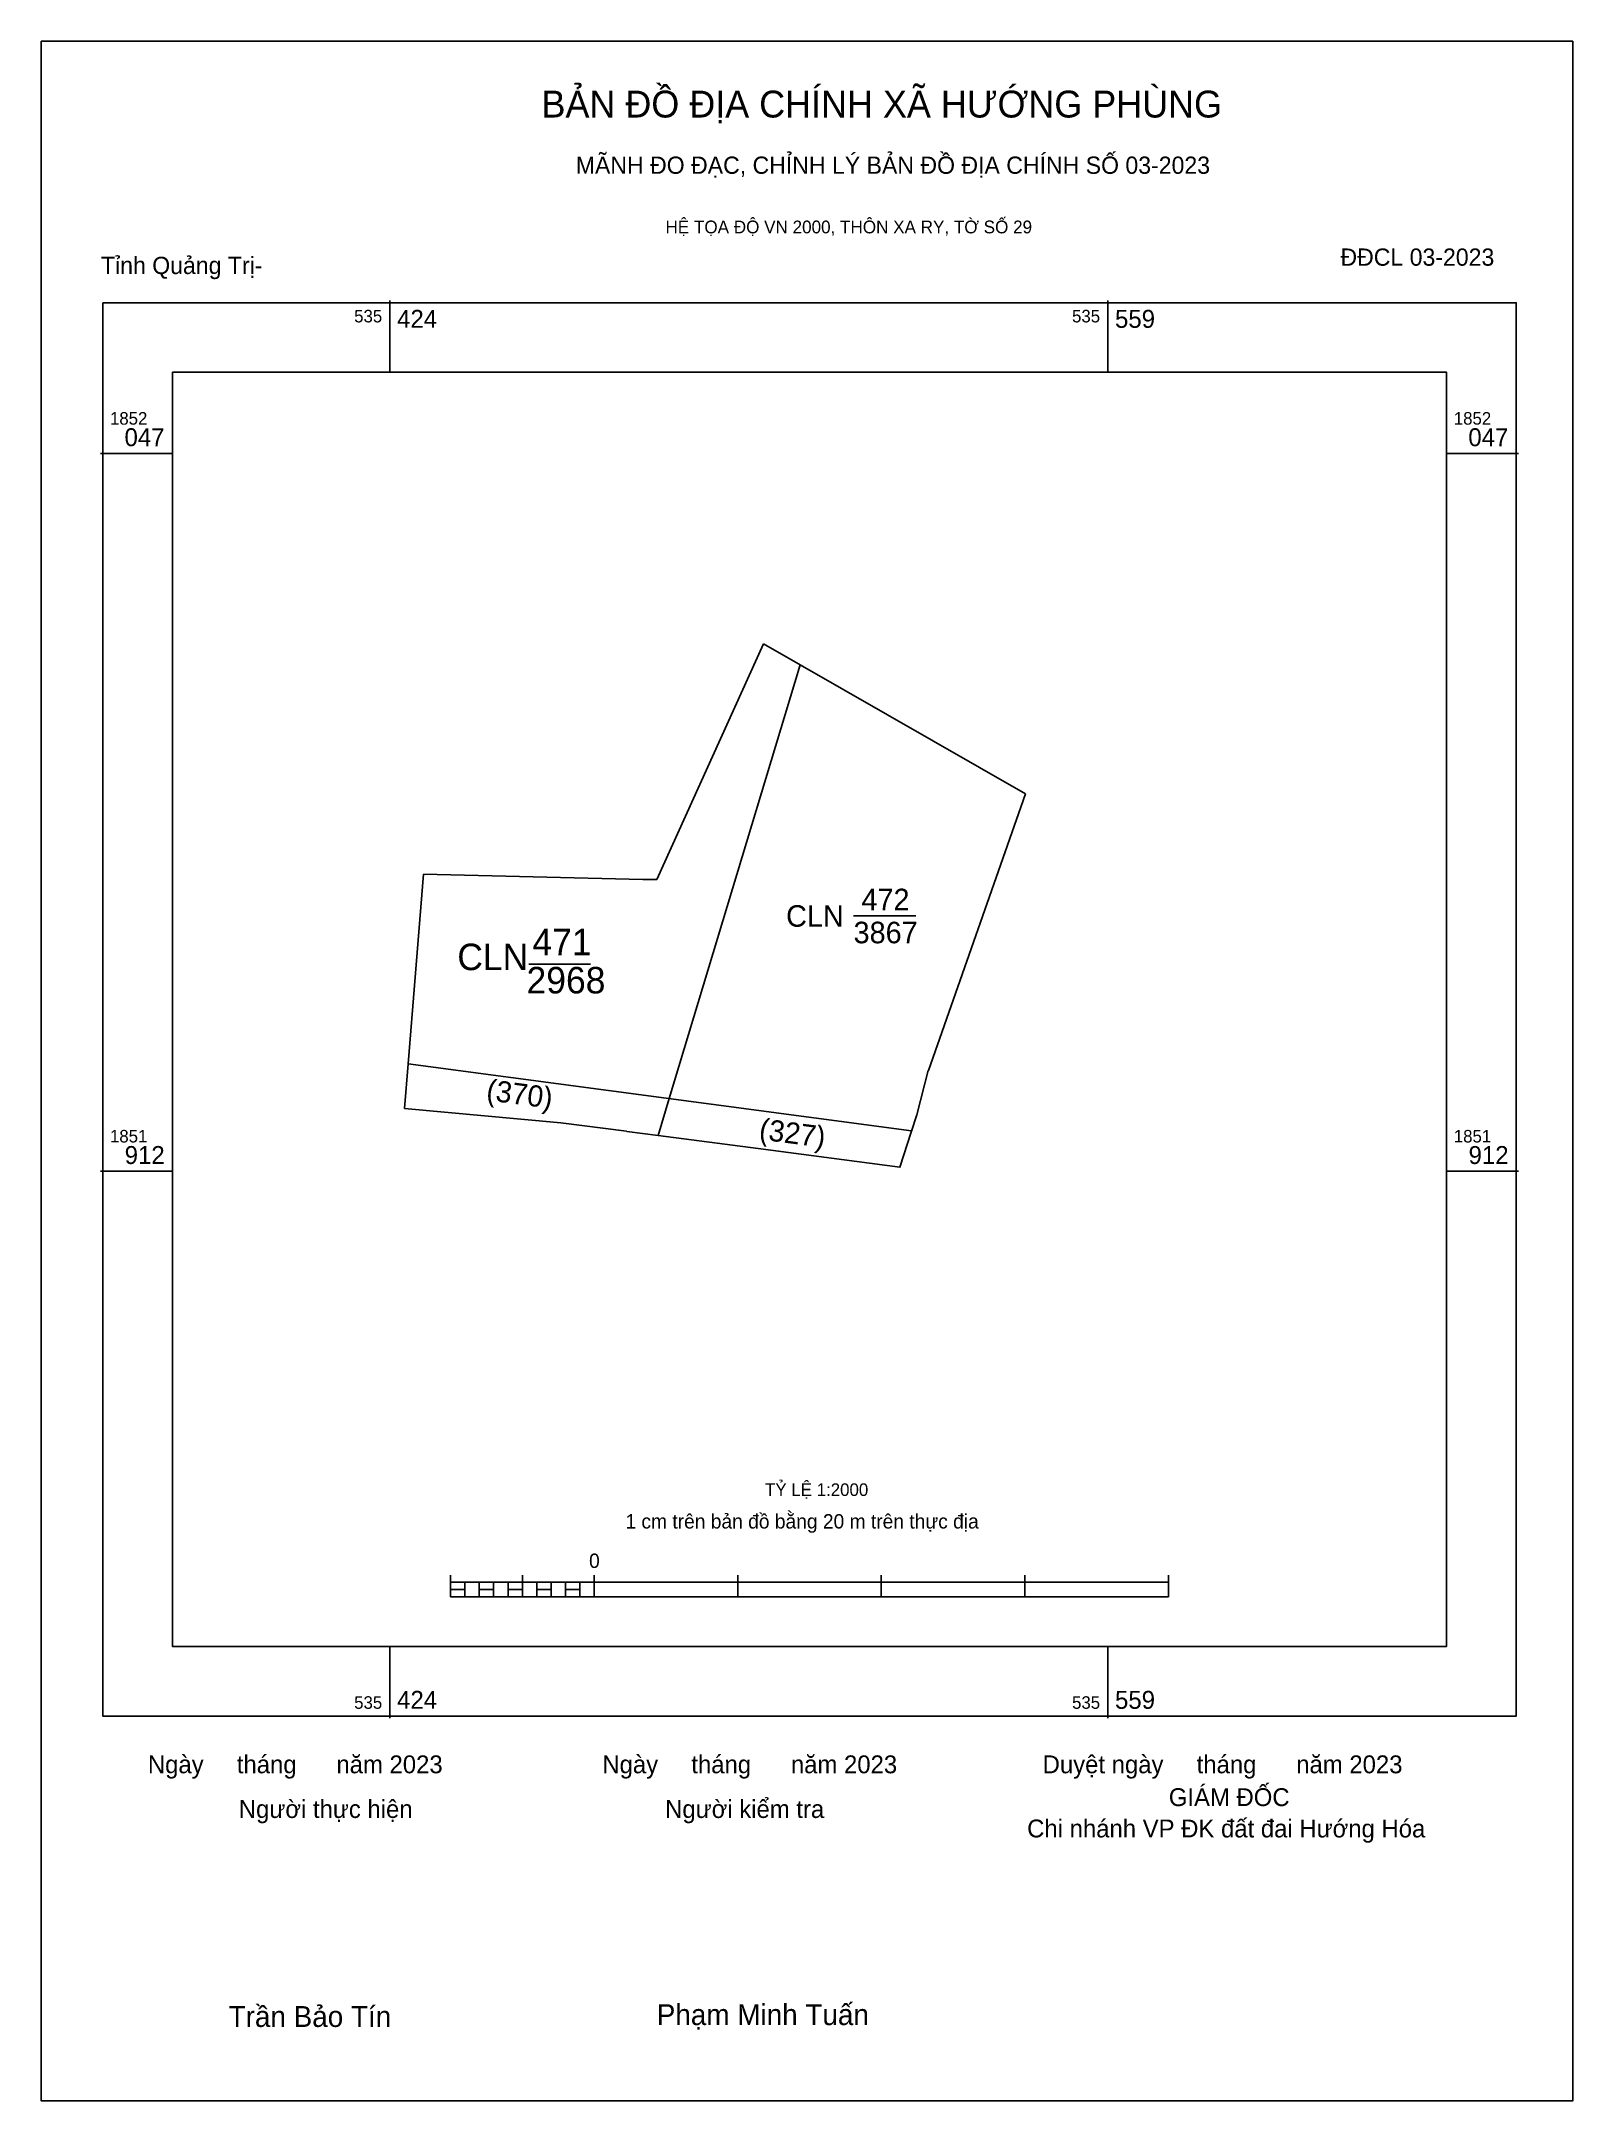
# Model space of a CAD drawing. Extents: x 535358 to 535647, y 1851737 to 1852125.
import ezdxf

# ---------------------------------------------------------------- set-up
doc = ezdxf.new("R2010")
doc.units = 0
for name, color, linetype in [('Level 10', 7, 'Continuous'), ('Level 13', 7, 'Continuous'), ('Level 15', 7, 'Continuous'), ('Level 27', 7, 'Continuous'), ('Level 49', 7, 'Continuous'), ('Level 50', 7, 'Continuous'), ('Level 6', 7, 'Continuous'), ('Level 62', 7, 'Continuous'), ('Level 63', 7, 'Continuous'), ('Level 9', 7, 'Continuous')]:
    doc.layers.add(name, color=color, linetype=linetype)

msp = doc.modelspace()

# ---------------------------------------------------------------- linework, layer by layer
at = {"layer": 'Level 10'}
for p, q in [((535494.62, 1852011.66), (535474.52, 1851967.15)), ((535494.62, 1852011.66), (535501.53, 1852007.7)), ((535427.56, 1851932.42), (535430.49, 1851968.16)), ((535430.49, 1851968.16), (535471.87, 1851967.21)), ((535471.87, 1851967.21), (535474.52, 1851967.15)), ((535511.6, 1851960.3), (535523.35, 1851960.3)), ((535426.88, 1851924.01), (535427.56, 1851932.42)), ((535456.37, 1851921.3), (535426.88, 1851924.01)), ((535456.37, 1851921.3), (535468.78, 1851919.68)), ((535468.81, 1851919.67), (535474.76, 1851918.89))]:
    msp.add_line(p, q, dxfattribs=at)
msp.add_lwpolyline([(535525.69, 1851931.16), (535523.52, 1851922.8), (535522.47, 1851919.53), (535520.36, 1851912.91), (535493.59, 1851916.42), (535474.75, 1851918.89), (535476.84, 1851925.84), (535501.52, 1852007.7), (535518, 1851998.25), (535544.02, 1851983.32), (535525.77, 1851931.15)], close=True, dxfattribs=at)
at = {"layer": 'Level 13'}
msp.add_line((535450.38, 1851951.22), (535461.98, 1851951.22), dxfattribs=at)
at = {"layer": 'Level 15'}
msp.add_lwpolyline([(535358.36, 1852125.32), (535647.28, 1852125.32), (535647.28, 1851736.79), (535358.36, 1851736.79)], close=True, dxfattribs=at)
at = {"layer": 'Level 27'}
for p, q in [((535501.52, 1852007.7), (535501.51, 1852007.71)), ((535544.02, 1851983.32), (535544.03, 1851983.34)), ((535474.75, 1851918.89), (535474.73, 1851918.89)), ((535520.36, 1851912.91), (535520.35, 1851912.9))]:
    msp.add_line(p, q, dxfattribs=at)
at = {"layer": 'Level 50'}
msp.add_line((535427.56, 1851932.42), (535522.54, 1851919.74), dxfattribs=at)
at = {"layer": 'Level 62'}
msp.add_lwpolyline([(535383.11, 1852062.88), (535623.48, 1852062.88), (535623.48, 1851822.5), (535383.11, 1851822.5)], close=True, dxfattribs=at)
at = {"layer": 'Level 63'}
for p, q in [((535424.15, 1852076.42), (535424.15, 1852062.88)), ((535559.56, 1852076.42), (535559.56, 1852062.88)), ((535369.57, 1852047.57), (535383.11, 1852047.57)), ((535623.48, 1852047.57), (535637.02, 1852047.57)), ((535369.57, 1851912.15), (535383.11, 1851912.15)), ((535623.48, 1851912.15), (535637.02, 1851912.15)), ((535435.59, 1851835.95), (535435.59, 1851831.89)), ((535435.59, 1851834.6), (535571, 1851834.6)), ((535438.3, 1851834.6), (535438.3, 1851831.89)), ((535441, 1851834.6), (535441, 1851831.89)), ((535443.71, 1851834.6), (535443.71, 1851831.89)), ((535446.42, 1851834.6), (535446.42, 1851831.89)), ((535449.13, 1851835.95), (535449.13, 1851831.89)), ((535449.13, 1851834.6), (535449.13, 1851831.89)), ((535451.84, 1851834.6), (535451.84, 1851831.89)), ((535454.54, 1851834.6), (535454.54, 1851831.89)), ((535457.25, 1851834.6), (535457.25, 1851831.89)), ((535459.96, 1851834.6), (535459.96, 1851831.89)), ((535462.67, 1851835.95), (535462.67, 1851831.89)), ((535462.67, 1851834.6), (535462.67, 1851831.89)), ((535489.75, 1851835.95), (535489.75, 1851831.89)), ((535516.83, 1851835.95), (535516.83, 1851831.89)), ((535543.92, 1851835.95), (535543.92, 1851831.89)), ((535571, 1851835.95), (535571, 1851831.89)), ((535435.59, 1851831.89), (535571, 1851831.89)), ((535424.15, 1851822.5), (535424.15, 1851808.96)), ((535559.56, 1851822.5), (535559.56, 1851808.96))]:
    msp.add_line(p, q, dxfattribs=at)
for points in [[(535369.99, 1852075.99), (535636.6, 1852075.99), (535636.6, 1851809.38), (535369.99, 1851809.38)], [(535435.59, 1851833.24), (535438.3, 1851833.24), (535438.3, 1851831.89), (535435.59, 1851831.89)], [(535435.59, 1851833.24), (535438.3, 1851833.24), (535438.3, 1851831.89), (535435.59, 1851831.89)], [(535441, 1851833.24), (535443.71, 1851833.24), (535443.71, 1851831.89), (535441, 1851831.89)], [(535446.42, 1851833.24), (535449.13, 1851833.24), (535449.13, 1851831.89), (535446.42, 1851831.89)], [(535451.84, 1851833.24), (535454.54, 1851833.24), (535454.54, 1851831.89), (535451.84, 1851831.89)], [(535457.25, 1851833.24), (535459.96, 1851833.24), (535459.96, 1851831.89), (535457.25, 1851831.89)]]:
    msp.add_lwpolyline(points, close=True, dxfattribs=at)

# ---------------------------------------------------------------- texts
at = {"layer": 'Level 13'}
for s, height, p in [('472', 4.062, (535513.1, 1851961.38)), ('CLN', 4.062, (535498.88, 1851958.27)), ('471', 5, (535451.02, 1851952.88)), ('3867', 4.062, (535511.61, 1851955.15)), ('CLN', 5, (535436.86, 1851950.08)), ('2968', 5, (535449.92, 1851945.69))]:
    msp.add_text(s, height=height, dxfattribs=at).set_placement(p)
at = {"layer": 'Level 49'}
for s, p in [('(370)', (535442.19, 1851925.56)), ('(327)', (535493.64, 1851918.18))]:
    msp.add_text(s, height=4, rotation=352.5264, dxfattribs=at).set_placement(p)
at = {"layer": 'Level 6'}
msp.add_text('TỶ LỆ 1:2000', height=2.3805, dxfattribs=at).set_placement((535494.91, 1851850.89))
at = {"layer": 'Level 63'}
for s, height, p in [('BẢN ĐỒ ĐỊA CHÍNH XÃ HƯỚNG PHÙNG', 5.0694, (535452.74, 1852110.92)), ('MÃNH ĐO ĐẠC, CHỈNH LÝ BẢN ĐỒ ĐỊA CHÍNH SỐ 03-2023', 3.2529, (535459.2, 1852100.3)), ('HỆ TỌA ĐỘ VN 2000, THÔN XA RY, TỜ SỐ 29', 2.408, (535476.13, 1852089.07)), ('535', 2.37, (535417.4, 1852072.27)), ('424', 3.385, (535425.5, 1852071.25)), ('535', 2.37, (535552.82, 1852072.27)), ('559', 3.385, (535560.92, 1852071.25)), ('1852', 2.37, (535371.34, 1852052.98)), ('1852', 2.37, (535624.83, 1852052.98)), ('047', 3.385, (535374.08, 1852048.92)), ('047', 3.385, (535627.57, 1852048.92)), ('1851', 2.37, (535371.34, 1851917.57)), ('1851', 2.37, (535624.83, 1851917.57)), ('912', 3.385, (535374.11, 1851913.51)), ('912', 3.385, (535627.61, 1851913.51)), ('1 cm trên bản đồ bằng 20 m trên thực địa', 2.7083, (535468.57, 1851844.75)), ('0', 2.71, (535461.71, 1851837.31)), ('424', 3.385, (535425.5, 1851810.74)), ('559', 3.385, (535560.92, 1851810.74)), ('535', 2.37, (535417.4, 1851810.74)), ('535', 2.37, (535552.82, 1851810.74)), ('Ngày     tháng      năm 2023', 3.3695, (535378.49, 1851798.58)), ('Ngày     tháng      năm 2023', 3.3695, (535464.22, 1851798.58)), ('Duyệt ngày     tháng      năm 2023', 3.3695, (535547.27, 1851798.58)), ('Người kiểm tra', 3.3695, (535476.06, 1851790.15)), ('GIÁM ĐỐC', 3.37, (535571.07, 1851792.39)), ('Người thực hiện', 3.3695, (535395.64, 1851790.15)), ('Chi nhánh VP ĐK đất đai Hướng Hóa', 3.3695, (535544.35, 1851786.48)), ('Trần Bảo Tín', 3.9302, (535393.72, 1851750.73)), ('Phạm Minh Tuấn', 3.9302, (535474.48, 1851751.08))]:
    msp.add_text(s, height=height, dxfattribs=at).set_placement(p)
at = {"layer": 'Level 9'}
for s, p in [('ĐĐCL 03-2023', (535603.45, 1852082.96)), ('Tỉnh Quảng Trị-', (535369.64, 1852081.39))]:
    msp.add_text(s, height=3.2529, dxfattribs=at).set_placement(p)

doc.saveas('drawing.dxf')
